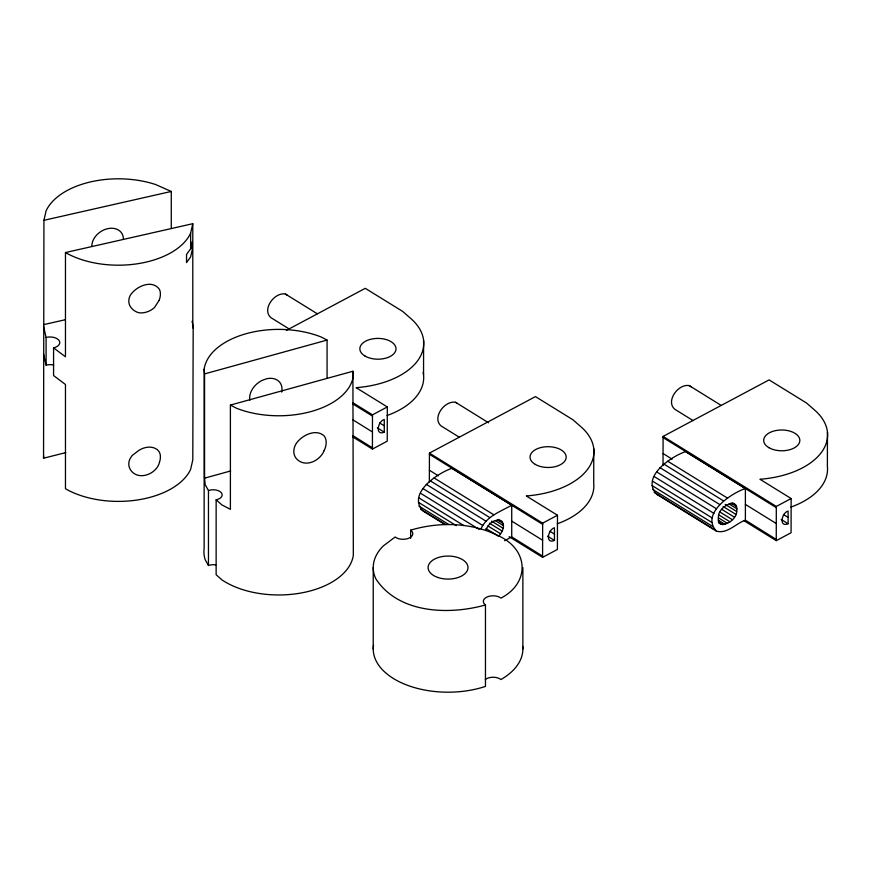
<?xml version="1.0" encoding="UTF-8"?>
<svg xmlns="http://www.w3.org/2000/svg" width="871" height="871" viewBox="0 0 871 871"><rect width="100%" height="100%" fill="white"/><g stroke="black" fill="none" stroke-linecap="round" stroke-linejoin="round"><path stroke-width="1.31" d="M286.396 330.359L365.265 288.323L402.696 311.426L411.776 319.374A78.085 44.911 0.2 0 1 356.119 387.671L387.301 406.953L387.236 441.162L372.418 449.066L372.483 414.846L352.842 402.707M423.546 374.748L423.611 340.539M429.37 481.913L429.425 453.116L535.436 396.61L572.868 419.713L581.948 427.661A78.085 44.911 0.2 0 1 526.291 495.958L557.473 515.24L557.407 549.449L542.589 557.353L509.078 536.634M542.589 556.123L511.723 536.884L511.723 505.234L429.425 454.292M542.589 557.353L542.655 523.144L429.425 453.116M593.782 448.826L593.717 483.035A78.085 44.911 0.2 0 1 557.244 523.798M663.027 465.212L663.092 436.415L769.093 379.898L806.535 403.012L815.615 410.96A78.085 44.911 0.2 0 1 759.948 479.257L791.14 498.539L791.075 532.747L776.257 540.651L743.899 520.64M745.391 520.172L745.391 488.522L685.575 451.624C671.585 456.241 640.468 476.818 656.658 494.271L716.463 531.168C727.241 534.163 735.973 523.406 745.391 520.172L776.257 539.41M776.257 540.651L776.311 506.432L663.092 436.415M827.45 432.114L827.385 466.333A78.085 44.911 0.2 0 1 790.901 507.085M444.841 524.451L422.99 510.972C406.801 493.519 437.928 472.953 451.907 468.326L452.114 468.271M485.985 528.545L498.637 536.351C512.551 519.965 492.67 513.182 485.746 530.341M716.463 531.168C700.273 513.716 731.4 493.149 745.391 488.522L776.311 507.673M736.692 511.506C738.826 496.111 718.292 506.508 718.466 516.438C716.343 531.833 736.866 521.424 736.692 511.506L725.195 504.407M65.761 452.615L43.55 458.211L43.931 220.309L46.098 210.826A74.819 43.191 0 0 1 155.778 184.598L171.271 191.457L171.271 228.071M190.629 248.779L192.295 241.496L192.295 249.639L190.629 256.923L186.536 262.628L186.536 254.484L190.629 248.779L190.629 233.178L192.796 223.695L65.467 252.546L65.467 356.805L53.577 347.856A9.766 5.64 0 0 0 59.054 340.441A9.766 5.64 0 0 0 46.098 337.436L43.55 326.255M192.056 321.29L193.188 326.255L192.796 327.953L192.796 223.695M410.644 538.289L410.644 530.145C440.236 521.348 473.356 522.426 500.956 537.004C529.133 551.561 529.133 583.537 500.956 598.094A9.766 5.64 0 0 0 487.139 596.951A9.766 5.64 0 0 0 485.463 604.953L485.463 686.402A74.819 43.191 0 0 1 407.857 685.433A74.819 43.191 0 0 1 373.517 645.248M480.923 528.958C486.475 516.253 500.575 511.538 511.723 505.234L542.655 524.375M504.603 540.728L511.723 536.884M372.483 414.846L387.301 406.953M542.655 523.144L557.473 515.24M776.311 506.432L791.14 498.539M384.285 432.158C374.77 436.164 377.851 421.118 384.263 419.484L384.285 432.158L377.35 427.868M554.457 540.445C544.941 544.451 548.022 529.405 554.435 527.772L554.457 540.445L547.511 536.155M788.124 523.743C778.598 527.75 781.69 512.703 788.103 511.07L788.124 523.743L781.178 519.454M215.714 564.898A8.96 5.172 0 0 0 208.463 565.486L208.463 490.547L205.186 484.755L204.576 478.157L204.576 373.909L327.071 340.082L327.071 377.992M216.139 499.812L221.898 504.919L230.401 509.339L230.401 405.08L352.897 371.253L353.332 555.11A74.819 43.191 0 0 1 301.932 592.835A74.819 43.191 0 0 1 221.898 579.857L216.139 574.751L216.139 499.812A8.96 5.172 0 0 0 221.299 492.692A8.96 5.172 0 0 0 208.463 490.547M204.576 478.157L230.641 470.961M485.463 604.953C449.153 615.209 398.428 613.696 375.782 578.725A74.819 43.191 0 0 1 383.262 545.954L395.151 537.004A9.766 5.64 0 0 0 407.889 538.561A9.766 5.64 0 0 0 411.983 531.419L410.644 530.145M43.931 220.309L171.271 191.457M43.931 324.567L65.162 319.755M317.262 313.767L285.372 294.006C274.343 291.948 261.452 309.793 271.012 317.708L289.237 328.998M721.09 405.353L689.201 385.592C678.182 383.534 665.292 401.379 674.851 409.294L693.076 420.584M488.566 422.762L455.544 402.293C444.515 400.235 431.624 418.08 441.183 425.995L459.409 437.286M656.658 494.271L658.824 494.772M327.071 340.082L321.04 336.957A74.819 43.191 0 0 0 204.141 369.239L204.141 548.425A74.819 43.191 0 0 0 205.186 559.683L208.463 565.486M230.401 405.08L236.422 408.205A74.819 43.191 0 0 0 353.332 375.924M663.081 437.59L745.391 488.522M783.486 514.543L788.113 517.407M667.774 461.249L727.579 498.147M732.304 502.676L735.755 504.81M730.943 503.046L736.692 506.595M728.962 503.906L737.018 508.871M663.702 463.982L723.507 500.879M659.913 467.607L719.718 504.516M723.104 506.497L735.755 514.304M721.602 509.274L734.253 517.08M656.658 471.886L716.463 508.784M719.642 511.843L732.304 519.649M718.521 514.728L730.029 521.827M654.154 476.513L713.97 513.411M718.379 517.788L727.579 523.46M718.237 520.205L725.14 524.462M652.586 481.184L712.391 518.082M718.259 521.903L722.865 524.745M718.608 522.872L720.916 524.288M652.052 485.561L711.857 522.469M652.586 489.371L712.391 526.269M654.154 492.344L713.97 529.241M379.647 422.958L384.274 425.821M451.907 468.326L511.723 505.234M549.819 531.245L554.446 534.108M434.106 477.95L493.922 514.848M498.637 519.388L502.088 521.511M497.276 519.747L503.035 523.297M495.305 520.608L503.351 525.572M430.034 480.683L489.85 517.592M491.527 521.108L503.035 528.207M352.777 436.915L372.418 449.066M489.437 523.199L502.088 531.005M426.246 484.32L486.062 521.217M487.934 525.975L500.585 533.781M422.99 488.587L482.806 525.496M420.486 493.215L479.148 529.405M418.918 497.885L463.775 525.561M418.385 502.273L456.339 525.681M418.918 506.073L448.826 524.527M420.486 509.045L445.8 524.658M745.358 504.385L776.279 523.536M353.005 404.035L372.483 416.088M352.973 419.898L372.45 431.962M511.691 521.087L542.622 540.249M663.06 453.519L672.096 459.137M429.392 470.22L438.429 475.849M352.984 435.718L372.418 447.825M689.201 385.592L691.019 386.757M455.544 402.293L457.362 403.458M285.372 294.006L287.19 295.171M43.55 353.953L46.098 365.134A9.766 5.64 0 0 1 53.675 365.058M204.141 369.239L204.576 373.909M522.872 567.544L522.872 649.004M373.234 567.544L373.234 649.004M352.897 371.253L352.897 375.314M193.188 326.255L192.796 459.899L190.629 469.393A74.819 43.191 0 0 1 65.467 488.751L65.467 384.492L53.577 375.553L53.577 347.856M46.098 337.436L46.098 365.134M522.742 646.5A74.819 43.191 0 0 1 500.956 679.543A9.766 5.64 0 0 0 485.31 679.467M190.629 233.178A74.819 43.191 0 0 1 65.467 252.546M43.55 458.211A74.819 43.191 0 0 1 43.681 455.707M91.814 246.112A16.963 12.891 -34.2 0 1 107.601 228.692A16.963 12.891 -34.2 0 1 123.388 238.959M423.164 372.265A78.085 44.911 0.2 0 1 387.072 415.511M281.714 392.113A17.953 13.228 -39.6 0 0 266.167 378.885L261.964 380.464A17.953 13.228 -39.6 0 0 249.814 400.301M159.469 462.359C156.486 474.455 137.542 481.478 130.236 469.415A16.505 13.359 -12.8 0 1 129.964 458.843L132.142 455.511L139.001 450.296A16.963 12.793 -35.7 0 1 154.581 448.086L157.346 449.61L159.241 451.864A16.353 10.594 -53 0 1 159.469 462.359M159.153 300.31L154.396 307.67A16.963 12.793 -35.7 0 1 138.794 312.722C135.016 311.742 131.75 309.249 129.877 305.819A16.505 13.359 -12.8 0 1 130.345 295.193C136.007 286.396 152.283 278.883 159.535 289.553A16.353 10.594 -53 0 1 159.153 300.31M324.164 450.59C319.842 461.216 304.708 468.293 296.107 458.331A17.823 13.838 -29.5 0 1 296.107 443.677C301.595 435.446 315.727 428.194 324.164 435.925A17.823 12.205 -48.4 0 1 324.164 450.59M437.83 577.462A19.946 11.519 0 0 0 467.999 567.729A19.946 11.519 0 0 0 438.309 557.516A19.946 11.519 0 0 0 437.83 577.462M535.306 464.417A18.084 10.398 0.1 0 0 565.573 459.79A18.084 10.398 0.1 0 0 543.417 447.041A18.084 10.398 0.1 0 0 535.306 464.417M365.134 356.13A18.084 10.398 0.1 0 0 395.401 351.503A18.084 10.398 0.1 0 0 373.245 338.754A18.084 10.398 0.1 0 0 365.134 356.13M768.973 447.716A18.084 10.398 0.1 0 0 799.23 443.089A18.084 10.398 0.1 0 0 777.084 430.339A18.084 10.398 0.1 0 0 768.973 447.716"/></g></svg>
